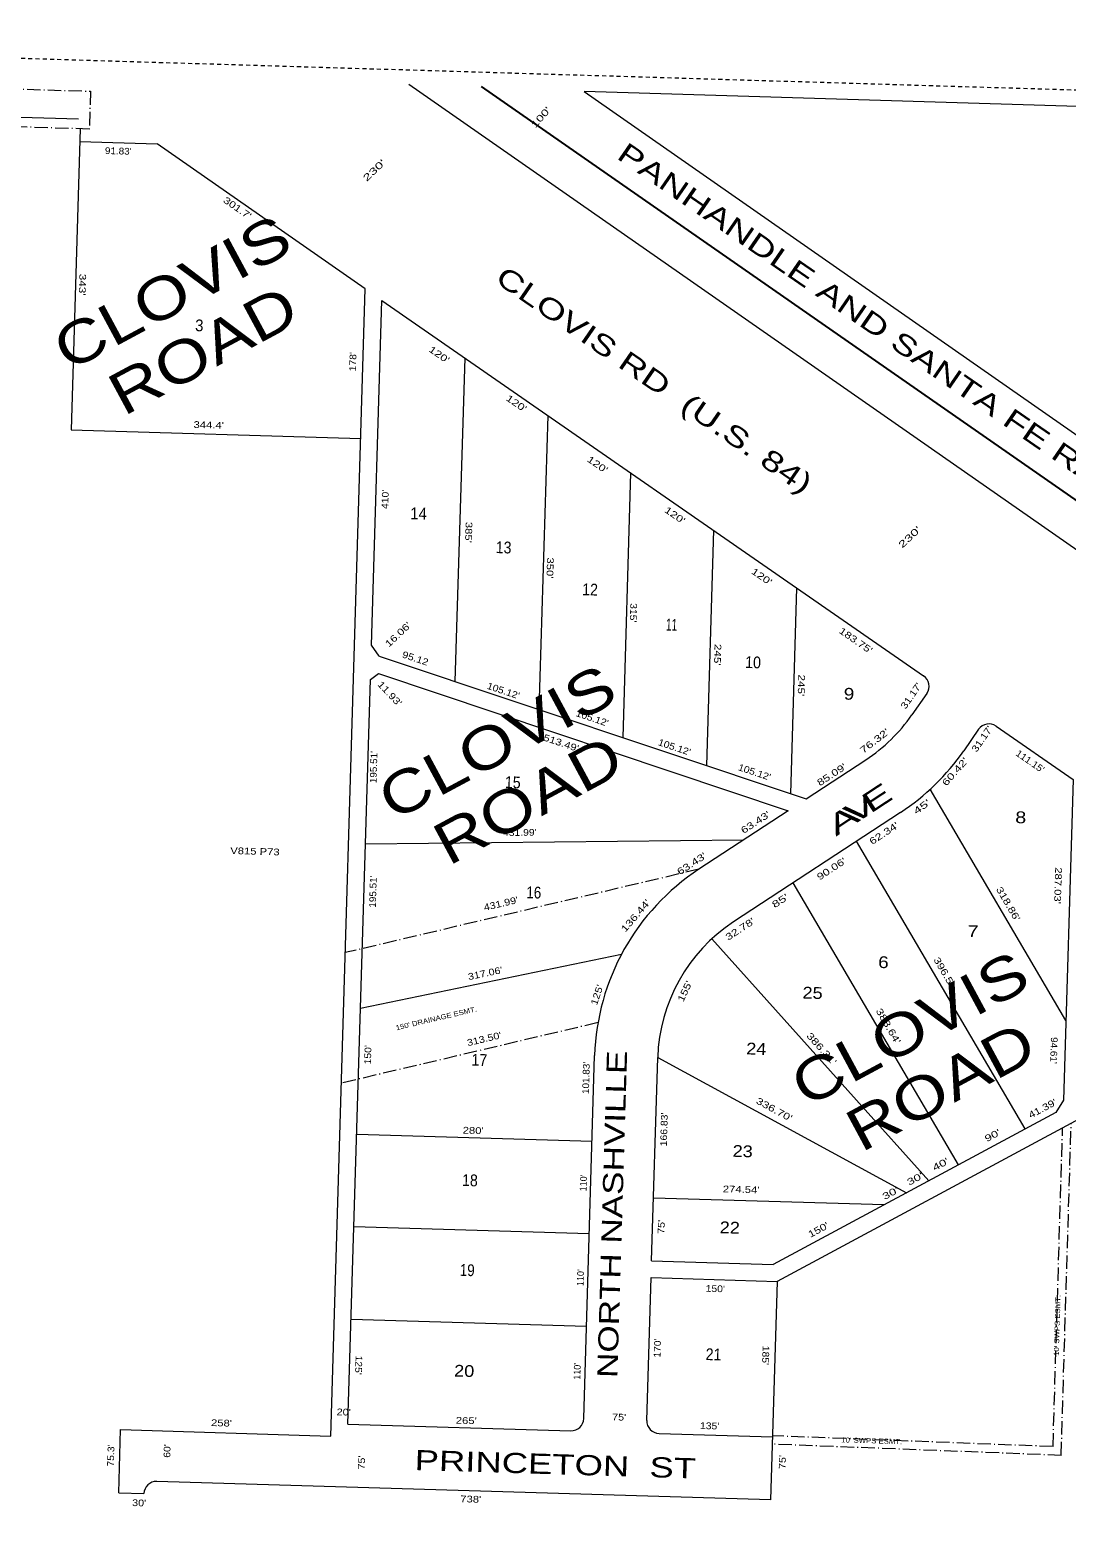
# Model space of a CAD drawing. Extents: x 931833 to 937396, y 7284156 to 7289627.
# Drawn here: x 933256 to 934489, y 7287834 to 7289627 of the extents above; entities that cross this region are included whole.
import ezdxf
from ezdxf.enums import TextEntityAlignment as Align

# ---------------------------------------------------------------- set-up
doc = ezdxf.new("R2010")
doc.units = 0
doc.header["$LTSCALE"] = 3.2
doc.linetypes.add('DOT_DASHED', pattern=[7.7, 5, -1.2, 0.3, -1.2])
doc.linetypes.add('SHORT_DASHED', pattern=[2.7, 1.5, -1.2])
for name, color, linetype, lineweight in [('1', 7, 'SHORT_DASHED', 13), ('21', 7, 'DOT_DASHED', 13), ('27', 7, 'Continuous', 25), ('6', 7, 'Continuous', 13), ('7', 7, 'Continuous', 13)]:
    doc.layers.add(name, color=color, linetype=linetype, lineweight=lineweight)
for name, color, linetype in [('10', 7, 'Continuous'), ('11', 7, 'Continuous'), ('13', 7, 'Continuous'), ('15', 7, 'Continuous'), ('19', 7, 'Continuous'), ('22', 7, 'Continuous'), ('28', 7, 'Continuous')]:
    doc.layers.add(name, color=color, linetype=linetype)

msp = doc.modelspace()

# ---------------------------------------------------------------- linework, layer by layer
at = {"layer": '1'}
msp.add_lwpolyline([(931958.046, 7284388.823), (937216.06, 7284229.243), (937378.045, 7289468.687), (932122.06, 7289626.607)], close=True, dxfattribs=at)
at = {"layer": '21'}
for p, q in [((934051.229, 7288628.74), (933630.786, 7288529.53)), ((933931.243, 7288446.308), (933626.117, 7288374.307)), ((934481.871, 7287931.686), (934493.751, 7288326.619)), ((934472.179, 7287942.068), (934483.582, 7288321.149)), ((934472.179, 7287942.068), (934138.825, 7287954.937)), ((934481.871, 7287931.686), (934138.439, 7287944.944))]:
    msp.add_line(p, q, dxfattribs=at)
msp.add_lwpolyline([(933327.764, 7289553.964), (933326.412, 7289508.984), (932955.579, 7289520.139), (932956.932, 7289565.119)], close=True, dxfattribs=at)
at = {"layer": '27'}
msp.add_line((933792.286, 7289559.719), (937310.25, 7287110.285), dxfattribs=at)
at = {"layer": '6'}
for p, q in [((933706.273, 7289562.522), (937308.845, 7287050.297)), ((933313.58, 7289520.71), (932244.604, 7289552.867)), ((933914.614, 7289553.495), (936072.974, 7288048.379)), ((937396.339, 7289448.761), (933914.614, 7289553.495)), ((933315.236, 7289494.078), (933407.03, 7289491.316)), ((933661.8, 7288895.381), (933674.128, 7289305.196)), ((933674.128, 7289305.196), (934318.304, 7288858.763)), ((933670.982, 7288882.212), (933661.796, 7288895.386)), ((933660.571, 7288854.508), (933670.358, 7288861.331)), ((933670.358, 7288861.331), (934157.27, 7288698.336)), ((933633.931, 7287968.89), (933660.571, 7288854.508)), ((934322.089, 7288837.892), (934304.335, 7288812.274)), ((934383.734, 7288795.172), (934365.98, 7288769.553)), ((934404.605, 7288798.955), (934495.965, 7288735.64)), ((934495.965, 7288735.64), (934484.49, 7288354.181)), ((934157.27, 7288698.336), (934051.225, 7288628.738)), ((934290.848, 7288696.294), (934092.376, 7288566.036)), ((933914.255, 7287975.463), (933927.239, 7288407.099)), ((933994.933, 7288163.123), (934002.205, 7288404.843)), ((934484.49, 7288354.181), (934475.383, 7288339.449)), ((934475.383, 7288339.449), (934139.518, 7288158.774)), ((934503.833, 7288332.042), (934144.266, 7288138.621)), ((933994.933, 7288163.123), (934139.51, 7288158.774)), ((933989.221, 7287973.209), (933994.333, 7288143.131)), ((933633.931, 7287968.89), (933898.811, 7287960.921)), ((934003.763, 7287957.764), (934138.702, 7287953.705)), ((934136.449, 7287878.74), (933406.777, 7287900.689)), ((933361.346, 7287887.038), (933391.333, 7287886.137))]:
    msp.add_line(p, q, dxfattribs=at)
for points in [[(933315.687, 7289509.07), (933304.922, 7289151.232), (933649.167, 7289140.877)], [(933613.488, 7287954.497), (933654.528, 7289318.779), (933407.03, 7289491.316)], [(933670.982, 7288882.212), (934178.551, 7288712.302), (934249.689, 7288758.99)], [(933994.333, 7288143.131), (934144.265, 7288138.621), (934136.449, 7287878.74)], [(933361.346, 7287887.038), (933363.611, 7287962.304), (933613.488, 7287954.497)]]:
    msp.add_lwpolyline(points, dxfattribs=at)
for centre, radius, start, end in [((934309.76, 7288846.435), 15, 325.28336, 55.27527), ((934139.952, 7288926.195), 200, 303.277, 325.27694), ((934396.061, 7288786.626), 15, 55.2792, 145.26886), ((934139.952, 7288926.195), 275, 303.277, 325.27694), ((934202.115, 7288398.83), 275, 123.27706, 178.277), ((934202.115, 7288398.83), 200.001, 123.27707, 178.277), ((933899.262, 7287975.915), 15, 268.277, 358.277), ((934004.214, 7287972.758), 15, 178.277, 268.277), ((933406.326, 7287885.685), 15, 88.277, 178.277)]:
    msp.add_arc(centre, radius, start, end, dxfattribs=at)
at = {"layer": '7'}
for p, q in [((933772.757, 7289236.844), (933761.182, 7288852.017)), ((933871.387, 7289168.49), (933860.863, 7288818.649)), ((933970.017, 7289100.138), (933960.545, 7288785.28)), ((934068.645, 7289031.784), (934060.227, 7288751.911)), ((934167.275, 7288963.431), (934159.909, 7288718.543)), ((934487.336, 7288448.748), (934326.315, 7288723.974)), ((933654.693, 7288659.087), (934104.255, 7288663.541)), ((934438.933, 7288319.84), (934238.731, 7288662.089)), ((934359.674, 7288277.206), (934163.439, 7288612.674)), ((934324.448, 7288258.256), (934066.535, 7288545.861)), ((933648.814, 7288463.666), (933959.295, 7288527.919)), ((934002.205, 7288404.843), (934298.029, 7288244.045)), ((933644.304, 7288313.733), (933924.177, 7288305.315)), ((933997.189, 7288238.089), (934271.61, 7288229.833)), ((933640.996, 7288203.783), (933920.87, 7288195.364)), ((933637.689, 7288093.832), (933917.562, 7288085.414))]:
    msp.add_line(p, q, dxfattribs=at)

# ---------------------------------------------------------------- texts
at = {"layer": '10'}
for s, width, p in [('3', 0.95, (933457.019, 7289268.485)), ('14', 0.95, (933717.686, 7289044.798)), ('13', 0.9, (933818.795, 7289004.466)), ('12', 0.9, (933921.593, 7288954.419)), ('11', 0.65, (934018.523, 7288912.465)), ('10', 0.9, (934115.392, 7288867.812)), ('9 ', 1.2, (934232.547, 7288830.236)), ('15', 0.9, (933829.722, 7288725.1)), ('8 ', 1.25, (934436.9, 7288683.358)), ('16', 0.85, (933854.713, 7288594.1)), ('7 ', 1.25, (934380.113, 7288547.92)), (' 6', 1.2, (934267.273, 7288511.279)), ('25', 1.15, (934186.133, 7288474.7)), ('24', 1.15, (934119.247, 7288408.218)), ('17', 0.9, (933789.987, 7288394.991)), ('23', 1.15, (934103.039, 7288286.445)), ('18', 0.9, (933778.769, 7288251.851)), ('22', 1.15, (934087.719, 7288195.602)), ('19', 0.85, (933775.556, 7288144.992)), ('21', 0.9, (934068.405, 7288044.772)), ('20', 1.15, (933771.95, 7288025.1))]:
    msp.add_text(s, height=14, rotation=358.277, dxfattribs=dict(at, width=width)).set_placement(p, align=Align.CENTER)
at = {"layer": '11'}
for s, rotation, width, p in [("100'", 48.277, 1.45, (933866.23, 7289520.32)), ("91.83'", 358.277, 1.1, (933360.728, 7289478.904)), ("230'", 43.263, 1.6, (933667.846, 7289457.043)), ("301.7'", 325.41, 1.3, (933500.266, 7289411.896)), ("343'", 268.277, 1.3, (933314.341, 7289324.034)), ("178'", 88.277, 1.15, (933643.691, 7289232.178)), ("120'", 325.277, 1.35, (933740.2, 7289237.502)), ("120'", 325.277, 1.35, (933831.988, 7289179.488)), ("344.4'", 358.277, 1.25, (933468.279, 7289153.112)), ("120'", 325.277, 1.35, (933928.411, 7289106.783)), ("410'", 88.277, 1.15, (933682.118, 7289068.456)), ("120'", 325.277, 1.35, (934020.403, 7289046.498)), ("385'", 268.277, 1.25, (933773.543, 7289029.495)), ("230'", 43.263, 1.6, (934304.436, 7289020.805)), ("350'", 268.277, 1.25, (933870.324, 7288987.132)), ("120'", 325.277, 1.35, (934123.656, 7288973.513)), ("315'", 268.277, 1.15, (933969.406, 7288933.81)), ("16.06'", 43.277, 1.3, (933696.206, 7288905.038)), ("183.75'", 325.277, 1.3, (934235.486, 7288897.515)), ('95.12', 341.492, 1.2, (933712.755, 7288875.769)), ("245'", 268.277, 1.3, (934069.468, 7288883.877)), ("11.93'", 313.277, 1.25, (933680.791, 7288834.867)), ("105.12'", 341.492, 1.15, (933817.431, 7288837.203)), ("245'", 268.277, 1.3, (934169.059, 7288847.483)), ("31.17'", 55.277, 1.2, (934306.77, 7288832.674)), ("105.12'", 341.492, 1.15, (933923.128, 7288804.691)), ("513.49'", 341.492, 1.25, (933886.098, 7288775.195)), ("76.32'", 37.8, 1.4, (934262.471, 7288778.143)), ("31.17'", 55.277, 1.2, (934391.153, 7288781.446)), ("105.12'", 341.492, 1.15, (934020.816, 7288770.186)), ("195.51'", 88.277, 1.1, (933668.435, 7288750.091)), ("105.12'", 341.492, 1.15, (934116.025, 7288740.461)), ("85.09'", 33.277, 1.35, (934211.159, 7288737.923)), ("60.42'", 48.564, 1.4, (934358.702, 7288742.072)), ("111.15'", 325.277, 1.1, (934442.73, 7288753.815)), ("45'", 36.105, 1.55, (934318.477, 7288699.774)), ("63.43'", 33.277, 1.35, (934120.576, 7288681.229)), ("62.34'", 33.277, 1.35, (934273.379, 7288668.127)), ("431.99'", 0.568, 1.15, (933838.301, 7288668.458)), ("63.43'", 33.277, 1.35, (934044.72, 7288631.985)), ("90.06'", 33.277, 1.35, (934210.91, 7288625.892)), ("287.03'", 268.277, 1.25, (934474.178, 7288609.445)), ("195.51'", 88.277, 1.1, (933667.622, 7288602.055)), ("431.99'", 13.277, 1.2, (933816.721, 7288583.969)), ("136.44'", 49.293, 1.35, (933978.974, 7288570.913)), ("85'", 33.277, 1.5, (934149.981, 7288587.912)), ("318.86'", 300.33, 1.3, (934415.561, 7288585.455)), ("32.78'", 33.277, 1.35, (934102.287, 7288554.262)), ("396.5'", 300.326, 1.3, (934339.244, 7288505.067)), ("317.06'", 11.692, 1.2, (933797.927, 7288501.048)), ("125'", 71.427, 1.25, (933933.764, 7288478)), ("155'", 64.944, 1.3, (934038.065, 7288481.959)), ("388.64'", 300.326, 1.35, (934272.973, 7288440.231)), ("313.50'", 13.277, 1.2, (933796.8, 7288423.038)), ("386.31'", 311.885, 1.35, (934194.118, 7288412.682)), ("150'", 88.277, 1.15, (933661.536, 7288407.956)), ("94.61'", 268.277, 1.1, (934469.279, 7288413.344)), ("101.83'", 88.277, 1.1, (933920.931, 7288380.454)), ("336.70'", 331.473, 1.35, (934138.863, 7288339.582)), ("41.39'", 28.278, 1.25, (934461.528, 7288340.624)), ("166.83'", 88.277, 1.15, (934013.635, 7288319.172)), ("280'", 358.277, 1.25, (933782.681, 7288314.088)), ("90'", 28.278, 1.4, (934402.144, 7288308.678)), ("40'", 28.278, 1.45, (934340.393, 7288274.35)), ("274.54'", 358.277, 1.25, (934101.273, 7288243.962)), ("30'", 28.278, 1.45, (934280.827, 7288239.98)), ("30'", 28.278, 1.45, (934310.092, 7288257.043)), ("75'", 88.277, 1.2, (934010.389, 7288203.246)), ("150'", 28.278, 1.3, (934195.105, 7288196.417)), ("150'", 358.277, 1.15, (934070.518, 7288125.95)), ("170'", 88.277, 1.15, (934005.794, 7288059.099)), ("185'", 268.277, 1.15, (934126.631, 7288050.682)), ("125'", 268.277, 1.15, (933642.727, 7288039.03)), ("20'", 358.277, 1.2, (933628.791, 7287979.207)), ("258'", 358.21, 1.25, (933483.446, 7287966.186)), ("265'", 358.277, 1.25, (933774.516, 7287969.081)), ("75'", 358.277, 1.2, (933956.252, 7287973.162)), ("135'", 358.277, 1.15, (934063.83, 7287962.756)), ("75.3'", 88.277, 1.15, (933355.93, 7287931.404)), ("60'", 88.277, 1.15, (933422.869, 7287936.753)), ("75'", 88.277, 1.2, (933654.085, 7287922.994)), ("75'", 88.277, 1.2, (934154.394, 7287923.647)), ("30'", 358.277, 1.2, (933385.578, 7287871.188)), ("738'", 358.277, 1.25, (933779.817, 7287875.651))]:
    msp.add_text(s, height=8, rotation=rotation, dxfattribs=dict(at, width=width)).set_placement(p, align=Align.CENTER)
for p in [(933917.816, 7288255.49), (933914.294, 7288142.845), (933910.432, 7288031.427)]:
    msp.add_text("110'", height=8, rotation=88.277, dxfattribs=at).set_placement(p, align=Align.CENTER)
at = {"layer": '13', "width": 1.25}
msp.add_text('V815 P73', height=8, rotation=358.277, dxfattribs=at).set_placement((933523.247, 7288646.057), align=Align.CENTER)
at = {"layer": '15', "width": 1.25}
for s, p in [('CLOVIS', (933436.64, 7289292.8)), ('ROAD', (933473.591, 7289224.108)), ('CLOVIS', (933822.938, 7288757.999)), ('ROAD', (933859.89, 7288689.307)), ('CLOVIS', (934313.61, 7288417.277)), ('ROAD', (934350.561, 7288348.585))]:
    msp.add_text(s, height=50, rotation=28.277, dxfattribs=at).set_placement(p, align=Align.CENTER)
at = {"layer": '19'}
for s, rotation, width, p in [('CLOVIS RD  (U.S. 84)', 325.41, 1.4, (933991.441, 7289200.803)), ('V', 33.277, 1.7, (934249.189, 7288690.473)), ('E', 33.277, 1.6, (934269.255, 7288703.641)), ('A', 33.277, 1.7, (934229.126, 7288677.304)), ('NORTH NASHVILLE', 88.277, 1.3, (933960.084, 7288218.063)), ('PRINCETON  ST', 358.277, 1.35, (933880.188, 7287909.174))]:
    msp.add_text(s, height=24, rotation=rotation, dxfattribs=dict(at, width=width)).set_placement(p, align=Align.CENTER)
at = {"layer": '22', "width": 1.15}
for s, rotation, p in [("150' DRAINAGE ESMT.", 13.277, (933739.641, 7288448.413)), ("10' SWPS ESMT.", 88.277, (934480.132, 7288086.14)), ("10' SWPS ESMT.", 358.277, (934256.591, 7287946.032))]:
    msp.add_text(s, height=6, rotation=rotation, dxfattribs=at).set_placement(p, align=Align.CENTER)
at = {"layer": '28', "width": 1.4}
msp.add_text('PANHANDLE AND SANTA FE RAILROAD', height=24, rotation=325.41, dxfattribs=at).set_placement((934304.693, 7289231.625), align=Align.CENTER)

doc.saveas('drawing.dxf')
